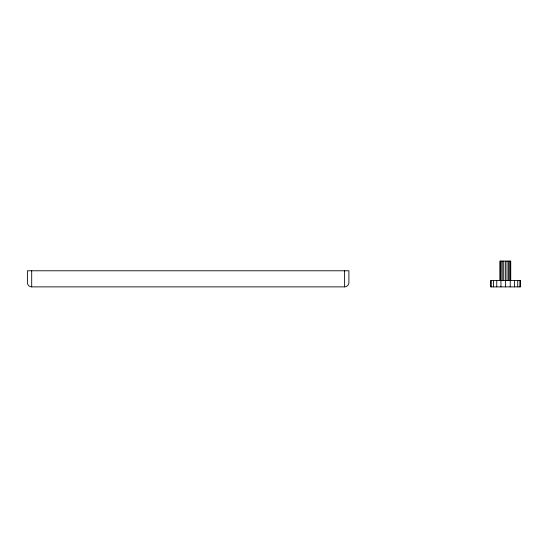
<?xml version="1.0" encoding="UTF-8"?>
<svg xmlns="http://www.w3.org/2000/svg" width="548" height="548" viewBox="0 0 548 548"><rect width="100%" height="100%" fill="white"/><g stroke="black" fill="none" stroke-linecap="round" stroke-linejoin="round"><path stroke-width="0.82" d="M31.695 286.878L344.61 286.878A4.295 4.295 0 0 0 348.898 282.583L348.898 270.781L27.4 270.781L27.4 282.583A4.295 4.295 0 0 0 31.695 286.878L31.695 270.781M519.867 280.439L519.867 286.878M517.73 280.439L517.73 286.878M514.408 280.439L514.408 286.878M510.729 280.439L510.729 261.122L499.995 261.122L499.995 280.439M510.469 261.122L510.469 280.439M510.222 280.439L510.222 286.878M509.702 261.122L509.702 280.439M508.517 261.122L508.517 280.439M507.016 261.122L507.016 280.439M505.578 280.439L505.578 286.878M505.359 261.122L505.359 280.439M503.708 261.122L503.708 280.439M502.208 261.122L502.208 280.439M501.023 261.122L500.934 286.878M500.255 261.122L500.255 280.439M496.748 280.439L496.748 286.878M493.419 280.439L493.419 286.878M491.289 280.439L491.289 286.878M344.61 270.781L344.61 286.878M520.6 280.439L490.556 280.439L490.556 286.878L520.6 286.878L520.6 280.439"/></g></svg>
